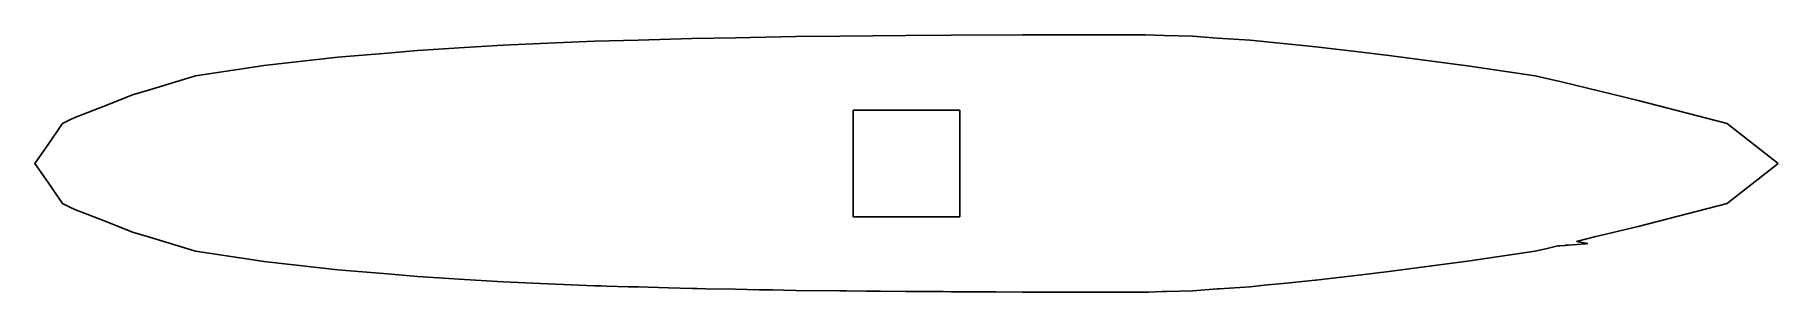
# Model space of a CAD drawing. Extents: x -3.27 to 3.27, y -0.48 to 0.48.
import ezdxf

# ---------------------------------------------------------------- set-up
doc = ezdxf.new("R2010")
doc.units = 0

msp = doc.modelspace()

# ---------------------------------------------------------------- linework, layer by layer
for p, q in [((-1.1697, 0.4585), (-1.3451, 0.4509)), ((-1.0061, 0.4632), (-1.1697, 0.4585)), ((-0.8038, 0.469), (-1.0061, 0.4632)), ((-0.6412, 0.4719), (-0.8038, 0.469)), ((-0.4146, 0.476), (-0.6412, 0.4719)), ((-0.2498, 0.4776), (-0.4146, 0.476)), ((-0.0019, 0.4801), (-0.2498, 0.4776)), ((0.168, 0.4809), (-0.0019, 0.4801)), ((0.4349, 0.4821), (0.168, 0.4809)), ((0.6123, 0.4823), (0.4349, 0.4821)), ((0.8962, 0.4826), (0.6123, 0.4823)), ((0.9659, 0.4805), (0.8962, 0.4826)), ((1.0741, 0.4773), (0.9659, 0.4805)), ((1.1658, 0.4708), (1.0741, 0.4773)), ((1.2887, 0.4621), (1.1658, 0.4708)), ((1.4128, 0.4499), (1.2887, 0.4621)), ((-2.1328, 0.3987), (-2.2105, 0.3898)), ((-1.9468, 0.4145), (-2.1328, 0.3987)), ((-1.8338, 0.424), (-1.9468, 0.4145)), ((-1.6585, 0.4348), (-1.8338, 0.424)), ((-1.5129, 0.4437), (-1.6585, 0.4348)), ((-1.3451, 0.4509), (-1.5129, 0.4437)), ((1.5352, 0.4378), (1.4128, 0.4499)), ((1.7065, 0.4176), (1.5352, 0.4378)), ((1.8089, 0.4054), (1.7065, 0.4176)), ((2.0467, 0.3736), (1.8089, 0.4054)), ((-2.667, 0.3284), (-2.8432, 0.2752)), ((-2.6669, 0.3284), (-2.667, 0.3284)), ((-2.6664, 0.3285), (-2.6669, 0.3284)), ((-2.4504, 0.361), (-2.6664, 0.3285)), ((-2.4104, 0.3671), (-2.4504, 0.361)), ((-2.2105, 0.3898), (-2.4104, 0.3671)), ((2.1048, 0.3658), (2.0467, 0.3736)), ((2.3586, 0.3285), (2.1048, 0.3658)), ((2.4183, 0.315), (2.3586, 0.3285)), ((-2.8432, 0.2752), (-2.903, 0.2571)), ((2.4565, 0.3058), (2.4183, 0.315)), ((2.7444, 0.2358), (2.4565, 0.3058)), ((-2.9999, 0.2193), (-3.119, 0.1729)), ((-2.903, 0.2571), (-2.9999, 0.2193)), ((-0.2, -0.2), (-0.2, 0.2)), ((-0.2, 0.2), (0.2, 0.2)), ((0.2, 0.2), (0.2, -0.2)), ((3.0778, 0.1498), (2.7444, 0.2358)), ((-3.1657, 0.1495), (-3.22, 0.0713)), ((-3.1381, 0.1633), (-3.1657, 0.1495)), ((-3.119, 0.1729), (-3.1381, 0.1633)), ((3.0784, 0.1496), (3.0778, 0.1498)), ((3.079, 0.1495), (3.0784, 0.1496)), ((3.0796, 0.149), (3.079, 0.1495)), ((3.2694, 0), (3.0796, 0.149)), ((-3.22, 0.0713), (-3.2694, 0)), ((-3.2694, 0), (-3.22, -0.0713)), ((3.0796, -0.149), (3.2694, 0)), ((-3.22, -0.0713), (-3.1657, -0.1495)), ((-3.1657, -0.1495), (-3.1381, -0.1633)), ((-3.1381, -0.1633), (-3.119, -0.1729)), ((-3.119, -0.1729), (-2.9999, -0.2193)), ((2.7444, -0.2358), (3.0778, -0.1498)), ((3.0778, -0.1498), (3.0784, -0.1496)), ((3.0784, -0.1496), (3.079, -0.1495)), ((3.079, -0.1495), (3.0796, -0.149)), ((-2.9999, -0.2193), (-2.903, -0.2571)), ((-2.903, -0.2571), (-2.8432, -0.2752)), ((0.2, -0.2), (-0.2, -0.2)), ((2.5972, -0.2716), (2.7444, -0.2358)), ((-2.8432, -0.2752), (-2.667, -0.3284)), ((2.3586, -0.3285), (2.3739, -0.3251)), ((2.3739, -0.3251), (2.3917, -0.321)), ((2.3917, -0.321), (2.3978, -0.3197)), ((2.3978, -0.3197), (2.4183, -0.315)), ((2.4183, -0.315), (2.4426, -0.3091)), ((2.4426, -0.3091), (2.4507, -0.3085)), ((2.4507, -0.3085), (2.4704, -0.307)), ((2.4704, -0.307), (2.4711, -0.3069)), ((2.4711, -0.3069), (2.4828, -0.3059)), ((2.4828, -0.3059), (2.5473, -0.3008)), ((2.5132, -0.292), (2.5858, -0.2744)), ((2.5473, -0.2985), (2.5132, -0.292)), ((2.5489, -0.2988), (2.5473, -0.2985)), ((2.5473, -0.3008), (2.5491, -0.3006)), ((2.5559, -0.3), (2.5489, -0.2988)), ((2.5491, -0.3006), (2.5559, -0.3)), ((2.5858, -0.2744), (2.5972, -0.2716)), ((-2.667, -0.3284), (-2.6669, -0.3284)), ((-2.6669, -0.3284), (-2.6664, -0.3285)), ((-2.6664, -0.3285), (-2.4504, -0.361)), ((-2.4504, -0.361), (-2.4104, -0.3671)), ((-2.4104, -0.3671), (-2.2105, -0.3898)), ((-2.2105, -0.3898), (-2.1328, -0.3987)), ((1.8089, -0.4054), (2.0467, -0.3736)), ((2.0467, -0.3736), (2.1048, -0.3658)), ((2.1048, -0.3658), (2.3586, -0.3285)), ((-2.1328, -0.3987), (-1.9468, -0.4145)), ((-1.9468, -0.4145), (-1.8338, -0.424)), ((-1.8338, -0.424), (-1.6585, -0.4348)), ((-1.6585, -0.4348), (-1.5129, -0.4437)), ((-1.5129, -0.4437), (-1.3451, -0.4509)), ((-1.3451, -0.4509), (-1.1697, -0.4585)), ((1.2991, -0.4611), (1.3538, -0.4557)), ((1.3538, -0.4557), (1.4128, -0.4499)), ((1.4128, -0.4499), (1.5328, -0.4381)), ((1.5328, -0.4381), (1.5352, -0.4378)), ((1.5352, -0.4378), (1.5997, -0.4302)), ((1.5997, -0.4302), (1.7065, -0.4176)), ((1.7065, -0.4176), (1.8089, -0.4054)), ((-1.1697, -0.4585), (-1.1455, -0.4592)), ((-1.1455, -0.4592), (-1.1247, -0.4598)), ((-1.1247, -0.4598), (-1.0436, -0.4621)), ((-1.0436, -0.4621), (-1.0131, -0.463)), ((-1.0131, -0.463), (-1.0061, -0.4632)), ((-1.0061, -0.4632), (-0.893, -0.4664)), ((-0.893, -0.4664), (-0.8038, -0.469)), ((-0.8038, -0.469), (-0.7855, -0.4693)), ((-0.7855, -0.4693), (-0.7524, -0.4699)), ((-0.7524, -0.4699), (-0.6412, -0.4719)), ((-0.6412, -0.4719), (-0.5526, -0.4735)), ((-0.5526, -0.4735), (-0.5017, -0.4744)), ((-0.5017, -0.4744), (-0.4608, -0.4752)), ((-0.4608, -0.4752), (-0.4146, -0.476)), ((-0.4146, -0.476), (-0.2498, -0.4776)), ((-0.2498, -0.4776), (-0.2265, -0.4779)), ((-0.2265, -0.4779), (-0.1495, -0.4786)), ((-0.1495, -0.4786), (-0.0981, -0.4791)), ((-0.0981, -0.4791), (-0.0019, -0.4801)), ((-0.0019, -0.4801), (0.1376, -0.4807)), ((0.1376, -0.4807), (0.168, -0.4809)), ((0.168, -0.4809), (0.316, -0.4815)), ((0.316, -0.4815), (0.3358, -0.4816)), ((0.3358, -0.4816), (0.4349, -0.4821)), ((0.4349, -0.4821), (0.5358, -0.4822)), ((0.5358, -0.4822), (0.6123, -0.4823)), ((0.6123, -0.4823), (0.8448, -0.4825)), ((0.8448, -0.4825), (0.8962, -0.4826)), ((0.8962, -0.4826), (0.9076, -0.4822)), ((0.9076, -0.4822), (0.9586, -0.4807)), ((0.9586, -0.4807), (0.9659, -0.4805)), ((0.9659, -0.4805), (0.9758, -0.4802)), ((0.9758, -0.4802), (1.0741, -0.4773)), ((1.0741, -0.4773), (1.1658, -0.4708)), ((1.1658, -0.4708), (1.1728, -0.4703)), ((1.1728, -0.4703), (1.2887, -0.4621)), ((1.2887, -0.4621), (1.2991, -0.4611))]:
    msp.add_line(p, q)

doc.saveas('drawing.dxf')
